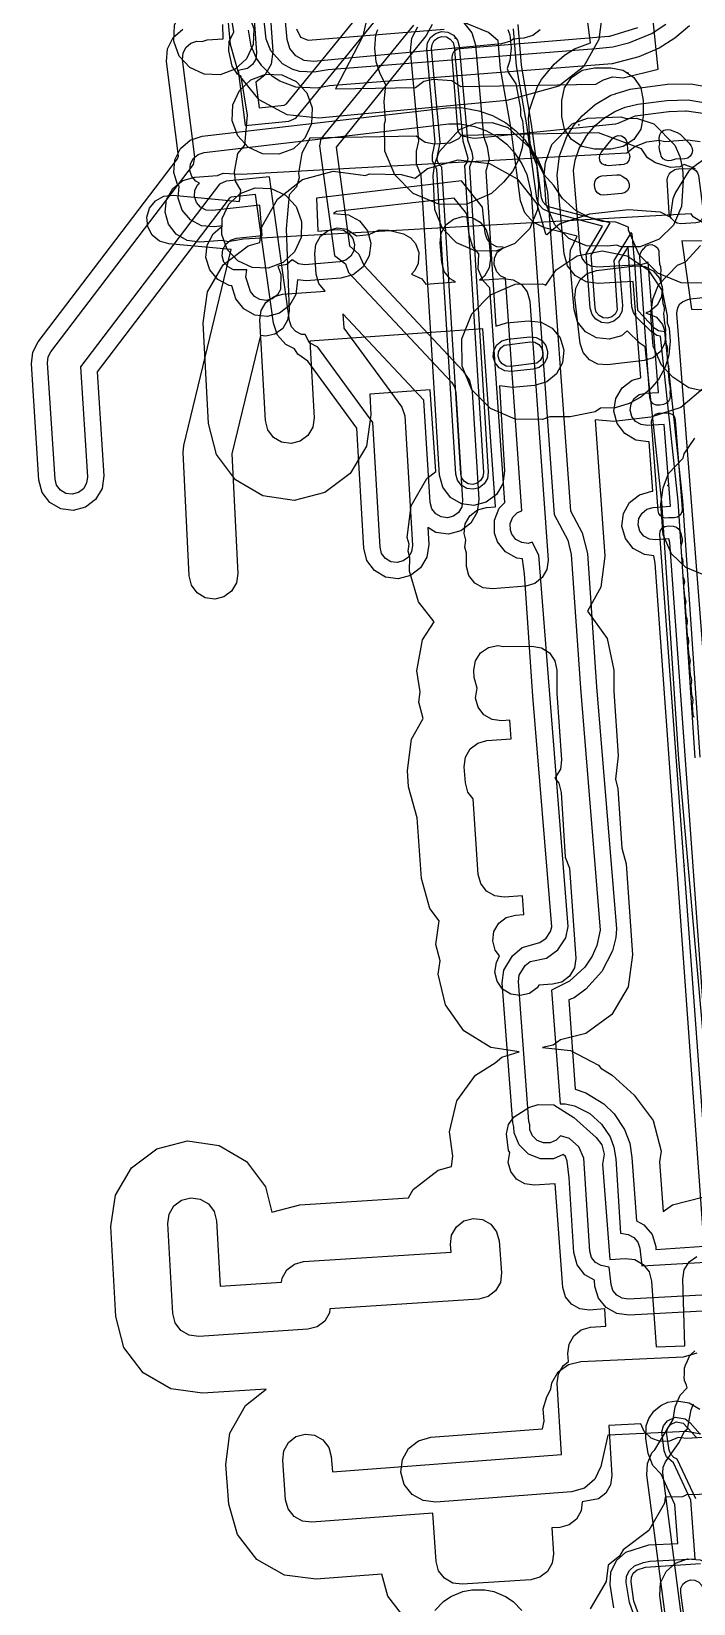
# Model space of a CAD drawing. Header units: metres. Extents: x 3158 to 3711, y 9867 to 11440.
# Drawn here: x 3207.3 to 3248, y 9930.1 to 10026.8 of the extents above; entities that cross this region are included whole.
import ezdxf

# ---------------------------------------------------------------- set-up
doc = ezdxf.new("R2010")
doc.units = ezdxf.units.M
for name, color, linetype in [('AI_GREENING_EXCLUSIONS', 1, 'Continuous'), ('AI_GREENING_LAWN', 82, 'Continuous'), ('AI_GREENING_REJECTED', 6, 'Continuous')]:
    doc.layers.add(name, color=color, linetype=linetype)

msp = doc.modelspace()

# ---------------------------------------------------------------- linework, layer by layer
at = {"layer": 'AI_GREENING_EXCLUSIONS'}
for points in [[(3227.868, 10027.32), (3227.702, 10026.504), (3226.009, 10023.259), (3230.942, 10023.347), (3231.451, 10023.726), (3232.023, 10023.85), (3233.158, 10023.772), (3233.715, 10023.396), (3242.027, 10023.543), (3242.501, 10023.816), (3243.056, 10024.003), (3243.716, 10023.926), (3245.853, 10024.475), (3245.217, 10030.671)], [(3242.458, 10028.194), (3242.214, 10026.284), (3241.266, 10024.608), (3239.755, 10023.414), (3236.55, 10022.534), (3224.99, 10021.452), (3223.045, 10021.654), (3221.326, 10022.587), (3220.096, 10024.108), (3220.096, 10024.108), (3219.544, 10025.984), (3219.225, 10029.545)], [(3220.869, 10029.583), (3221.157, 10025.477), (3221.108, 10025.09), (3220.914, 10024.751), (3220.606, 10024.512), (3220.021, 10024.394), (3220.447, 10021.008), (3223.148, 10021.27), (3223.567, 10021.453), (3229.002, 10028.113)], [(3221.866, 10029.653), (3222.154, 10025.547), (3222.056, 10024.772), (3221.669, 10024.095), (3221.12, 10023.67), (3221.318, 10022.097), (3222.855, 10022.246), (3222.998, 10022.337), (3227.968, 10028.429)], [(3246.34, 10027.207), (3245.48, 10026.663), (3244.042, 10026.073), (3243.069, 10025.824), (3242.055, 10025.716), (3225.568, 10024.43), (3224.708, 10024.287), (3223.8, 10024.327), (3223.346, 10024.46), (3222.758, 10024.794), (3222.04, 10025.584), (3221.748, 10026.319), (3221.377, 10029.74)], [(3238.608, 10026.885), (3238.155, 10026.527), (3237.599, 10026.366), (3236.936, 10026.308), (3236.783, 10026.185), (3236.224, 10026.019), (3224.664, 10024.937), (3224.08, 10024.997), (3223.565, 10025.277), (3223.565, 10025.277), (3223.196, 10025.733), (3223.03, 10026.296), (3222.711, 10029.857)], [(3248.153, 10018.336), (3247.452, 10018.595), (3247.195, 10018.463), (3246.612, 10018.413), (3245.696, 10018.705), (3245.197, 10019.012), (3244.835, 10019.564), (3242.184, 10020.545), (3233.77, 10020.396), (3233.579, 10020.179), (3233.054, 10019.921), (3232.094, 10019.86), (3231.518, 10019.964), (3230.98, 10020.347), (3224.428, 10020.231), (3223.939, 10019.293), (3223.744, 10018.065), (3223.772, 10017.789), (3223.605, 10017.228), (3223.166, 10016.735), (3222.973, 10014.658), (3223.162, 10009.602), (3223.069, 10009.024), (3222.763, 10008.525), (3222.288, 10008.182), (3221.719, 10008.047), (3221.408, 10008.096), (3219.639, 10000.823), (3220.008, 9993.452), (3219.922, 9992.873), (3219.622, 9992.371), (3219.152, 9992.022), (3218.584, 9991.879), (3218.005, 9991.965), (3217.503, 9992.265), (3217.154, 9992.735), (3217.011, 9993.303), (3216.632, 10000.89), (3216.673, 10001.32), (3219.602, 10013.368), (3215.757, 10013.727), (3215.196, 10013.894), (3214.742, 10014.263), (3214.464, 10014.778), (3214.403, 10015.36), (3214.57, 10015.921), (3214.939, 10016.375), (3215.454, 10016.653), (3216.036, 10016.714), (3220.115, 10016.333), (3220.18, 10017.027), (3219.859, 10017.576), (3219.799, 10018.158), (3220.001, 10019.277), (3220.437, 10019.789), (3220.609, 10021.637), (3220.219, 10024.012), (3219.977, 10024.169), (3219.646, 10024.652), (3219.447, 10025.593), (3219.467, 10026.178), (3219.768, 10026.766), (3219.325, 10029.465)], [(3248.938, 10011.308), (3247.276, 10011.324), (3245.832, 10011.928), (3244.688, 10013.052), (3244.041, 10014.56), (3244.025, 10014.746), (3243.257, 10015.056), (3242.435, 10015.106), (3241.759, 10015.288), (3240.821, 10015.765), (3239.981, 10016.51), (3239.445, 10017.315), (3238.827, 10017.981), (3238.121, 10019.398), (3237.988, 10019.893), (3237.885, 10021.455), (3237.949, 10021.945), (3238.434, 10023.394), (3238.678, 10023.825), (3239.467, 10024.775), (3240.105, 10025.324), (3240.718, 10025.709), (3241.699, 10026.078), (3241.278, 10029.271)], [(3231.948, 10027.214), (3231.584, 10026.533), (3226.043, 10019.669), (3226.883, 10013.609), (3227.444, 10013.094), (3227.761, 10012.412), (3233.872, 10005.898), (3234.249, 10005.324), (3234.409, 10004.656), (3234.831, 9998.003), (3234.727, 9997.23), (3234.335, 9996.555), (3233.715, 9996.081), (3232.961, 9995.88), (3232.188, 9995.984), (3231.684, 9996.277), (3231.744, 9995.242), (3231.636, 9994.469), (3231.241, 9993.796), (3230.618, 9993.326), (3229.863, 9993.129), (3229.09, 9993.237), (3228.417, 9993.632), (3227.947, 9994.255), (3227.75, 9995.01), (3227.321, 10002.392), (3224.304, 10006.51), (3223.692, 10006.947), (3223.692, 10006.947), (3223.484, 10007.28), (3222.966, 10007.532), (3222.447, 10008.115), (3222.191, 10008.852), (3221.097, 10016.751), (3219.597, 10016.605), (3219.474, 10016.521), (3211.348, 10005.863), (3211.753, 9999.453), (3211.65, 9998.679), (3211.258, 9998.004), (3210.638, 9997.531), (3209.883, 9997.331), (3209.11, 9997.434), (3208.435, 9997.826), (3207.961, 9998.446), (3207.761, 9999.2), (3207.308, 10006.356), (3207.39, 10007.062), (3207.714, 10007.695), (3216.294, 10018.947), (3216.351, 10019.114), (3215.618, 10024.942), (3215.674, 10025.72), (3216.023, 10026.418), (3216.613, 10026.929)], [(3230.81, 10027.166), (3225.116, 10020.189), (3225.023, 10019.748), (3225.957, 10013.006), (3226.637, 10012.503), (3226.809, 10011.965), (3233.142, 10005.214), (3233.331, 10004.927), (3233.411, 10004.593), (3233.833, 9997.94), (3233.781, 9997.553), (3233.585, 9997.215), (3233.275, 9996.979), (3232.898, 9996.878), (3232.511, 9996.93), (3232.174, 9997.126), (3231.937, 9997.436), (3231.837, 9997.813), (3231.438, 10004.108), (3226.454, 10009.421), (3226.532, 10008.545), (3230.09, 10003.688), (3230.282, 10003.155), (3230.745, 9995.184), (3230.692, 9994.797), (3230.494, 9994.461), (3230.183, 9994.226), (3229.805, 9994.128), (3229.419, 9994.181), (3229.082, 9994.379), (3228.847, 9994.69), (3228.749, 9995.068), (3228.302, 10002.744), (3224.919, 10007.363), (3224.919, 10007.363), (3224.421, 10007.632), (3224.145, 10008.146), (3223.92, 10008.159), (3223.569, 10008.329), (3223.31, 10008.621), (3223.182, 10008.99), (3221.956, 10017.839), (3219.283, 10017.58), (3218.876, 10017.386), (3210.326, 10006.173), (3210.755, 9999.39), (3210.703, 9999.003), (3210.507, 9998.665), (3210.197, 9998.429), (3209.82, 9998.329), (3209.434, 9998.38), (3209.096, 9998.576), (3208.859, 9998.886), (3208.759, 9999.263), (3208.306, 10006.419), (3208.347, 10006.772), (3208.509, 10007.088), (3217.286, 10018.599), (3217.367, 10019.05), (3216.61, 10025.067), (3216.638, 10025.456), (3216.813, 10025.805), (3217.108, 10026.06), (3217.478, 10026.184), (3217.808, 10026.16), (3218.123, 10026.265), (3219.092, 10026.334), (3219.08, 10027.207)], [(3247.779, 10027.124), (3246.882, 10026.366), (3245.913, 10025.762), (3244.661, 10025.232), (3243.022, 10024.804), (3225.65, 10023.433), (3224.886, 10023.303), (3223.567, 10023.354), (3222.578, 10023.721), (3222.137, 10024.011), (3221.471, 10024.662), (3221.146, 10025.136), (3220.83, 10025.871), (3220.655, 10026.862)], [(3223.62, 10026.949), (3223.863, 10026.432), (3224.325, 10026.245), (3232.694, 10026.921)], [(3236.622, 10026.903), (3236.743, 10026.574), (3236.816, 10025.762), (3236.743, 10024.99), (3236.567, 10024.511), (3236.647, 10024.24), (3237.094, 10023.571), (3237.398, 10022.04), (3237.398, 10021.614), (3237.519, 10021.285), (3237.592, 10020.473), (3237.503, 10019.624), (3237.271, 10018.883), (3236.899, 10018.179), (3236.355, 10017.525), (3235.613, 10016.819), (3234.089, 10016.161), (3232.409, 10016.141), (3230.788, 10016.819), (3229.654, 10017.979), (3229.049, 10019.423), (3229.03, 10021.104), (3229.096, 10021.313), (3229.096, 10021.313), (3228.995, 10022.449), (3229.109, 10023.497), (3228.753, 10024.171), (3228.517, 10024.913), (3228.427, 10025.762), (3228.501, 10026.574), (3228.622, 10026.903)], [(3233.903, 10027.318), (3234.393, 10026.711), (3234.614, 10025.963), (3235.123, 10020.342), (3235.35, 10019.691), (3235.457, 10018.918), (3235.268, 10018.191), (3235.87, 10008.673), (3236.525, 10008.869), (3237.878, 10008.998), (3238.654, 10008.918), (3239.341, 10008.548), (3239.834, 10007.943), (3240.057, 10007.195), (3239.978, 10006.419), (3239.607, 10005.732), (3239.002, 10005.239), (3238.255, 10005.015), (3236.902, 10004.887), (3236.092, 10004.985), (3236.407, 9999.751), (3236.301, 9998.978), (3235.907, 9998.305), (3235.285, 9997.833), (3234.53, 9997.635), (3233.757, 9997.741), (3233.084, 9998.135), (3232.612, 9998.756), (3232.414, 9999.511), (3231.276, 10017.936), (3230.996, 10018.634), (3231.004, 10019.415), (3231.135, 10020.035), (3230.63, 10025.601), (3230.713, 10026.377), (3231.086, 10027.063)], [(3249.33, 9957.258), (3247.14, 9982.04), (3246.085, 9997.838), (3245.059, 10007.393), (3244.752, 10007.596), (3243.962, 10008.369), (3243.6, 10008.078), (3242.85, 10007.86), (3242.075, 10007.945), (3241.391, 10008.32), (3240.902, 10008.929), (3240.684, 10009.678), (3240.419, 10012.701), (3240.466, 10013.336), (3240.877, 10014.196), (3238.875, 10014.718), (3238.176, 10015.055), (3237.659, 10015.632), (3237.4, 10016.363), (3236.788, 10020.892), (3236.16, 10024.506), (3236.02, 10026.209), (3235.415, 10026.713), (3233.717, 10027.419)], [(3248.137, 9982.126), (3247.082, 9997.908), (3245.995, 10008.055), (3245.77, 10008.1), (3245.451, 10008.31), (3244.546, 10009.196), (3244.337, 10009.495), (3244.248, 10009.848), (3244.014, 10013.566), (3243.437, 10012.632), (3243.672, 10009.939), (3243.63, 10009.551), (3243.442, 10009.209), (3243.138, 10008.965), (3242.763, 10008.856), (3242.375, 10008.898), (3242.033, 10009.086), (3241.789, 10009.39), (3241.68, 10009.765), (3241.439, 10013.106), (3242.439, 10014.822), (3239.127, 10015.685), (3238.778, 10015.854), (3238.519, 10016.143), (3238.39, 10016.508), (3237.777, 10021.036), (3237.147, 10024.665), (3236.965, 10026.954)], [(3248.436, 9982.152), (3247.382, 9997.929), (3246.268, 10008.324), (3245.885, 10008.378), (3245.661, 10008.525), (3244.61, 10009.62), (3244.445, 10012.275), (3244.267, 10014.318), (3244.191, 10014.425), (3243.129, 10012.705), (3243.344, 10009.642), (3243.212, 10009.402), (3242.999, 10009.231), (3242.737, 10009.155), (3242.466, 10009.185), (3242.226, 10009.316), (3242.055, 10009.529), (3241.979, 10009.791), (3241.731, 10013.036), (3242.916, 10015.024), (3239.203, 10015.976), (3238.958, 10016.094), (3238.777, 10016.296), (3238.686, 10016.552), (3238.074, 10021.08), (3237.443, 10024.713), (3237.245, 10027.221)], [(3248.969, 9948.11), (3244.069, 9947.843), (3243.323, 9947.944), (3242.668, 9948.314), (3242.195, 9948.899), (3241.972, 9949.618), (3241.949, 9950.002), (3241.355, 9950.338), (3240.875, 9950.953), (3240.667, 9951.705), (3240.378, 9956.295), (3240.265, 9957.319), (3240.15, 9957.61), (3240.009, 9957.728), (3239.423, 9957.472), (3238.628, 9957.459), (3237.884, 9957.752), (3237.303, 9958.319), (3236.993, 9959.054), (3236.991, 9959.426), (3236.916, 9959.681), (3236.265, 9968.292), (3236.359, 9969.067), (3236.896, 9969.952), (3237.484, 9970.465), (3238.585, 9970.761), (3238.971, 9971.041), (3239.243, 9971.444), (3239.313, 9971.723), (3238.156, 9985.913), (3237.636, 9993.437), (3237.517, 9994.342), (3237.508, 9994.36), (3237.158, 9994.401), (3236.461, 9994.789), (3235.97, 9995.408), (3235.786, 9995.93), (3235.783, 9996.737), (3236.088, 9997.475), (3236.437, 9997.824), (3235.502, 10011.023), (3235.096, 10011.45), (3234.794, 10012.172), (3234.826, 10013.11), (3234.469, 10013.533), (3234.232, 10014.277), (3234.087, 10015.573), (3233.314, 10016.539), (3226.07, 10015.705), (3225.897, 10015.593), (3226.807, 10015.512), (3227.488, 10015.131), (3227.972, 10014.519), (3228.184, 10013.768), (3228.092, 10012.993), (3227.711, 10012.312), (3227.099, 10011.828), (3226.348, 10011.616), (3224.198, 10011.446), (3223.667, 10011.51), (3223.577, 10010.611), (3223.19, 10009.933), (3222.572, 10009.456), (3221.819, 10009.251), (3221.045, 10009.349), (3220.368, 10009.737), (3219.89, 10010.354), (3219.63, 10011.149), (3219.461, 10011.165), (3218.771, 10011.53), (3218.273, 10012.131), (3218.043, 10012.877), (3218.116, 10013.654), (3218.481, 10014.343), (3219.071, 10014.833), (3218.556, 10014.773), (3217.779, 10014.837), (3217.084, 10015.193), (3216.579, 10015.788), (3216.34, 10016.53), (3216.4, 10017.267), (3216.303, 10017.38), (3216.063, 10018.123), (3216.126, 10018.901), (3216.481, 10019.596), (3217.075, 10020.101), (3217.818, 10020.341), (3232.865, 10022.097), (3233.757, 10022.102), (3234.827, 10021.913), (3235.665, 10021.612), (3236.483, 10021.16), (3237.108, 10020.682), (3237.644, 10020.146), (3238.478, 10018.895), (3238.735, 10018.287), (3239.045, 10016.906), (3240.47, 9997.312), (3241.185, 9995.965), (3241.502, 9994.695), (3242.075, 9986.48), (3243.294, 9971.607), (3243.262, 9971.064), (3243.043, 9970.249), (3242.4, 9968.982), (3241.411, 9967.886), (3240.693, 9967.372), (3240.356, 9967.242), (3240.752, 9961.742), (3241.411, 9961.514), (3242.511, 9960.851), (3243.15, 9960.228), (3243.785, 9959.266), (3244.109, 9958.42), (3244.246, 9957.546), (3244.534, 9953.646), (3244.987, 9953.41), (3245.488, 9952.814), (3245.723, 9952.072), (3245.713, 9951.894), (3248.683, 9952.099), (3245.671, 9994.083), (3245.587, 9994.548), (3245.01, 9994.616), (3244.329, 9994.997), (3243.846, 9995.61), (3243.633, 9996.361), (3243.725, 9997.136), (3244.105, 9997.817), (3244.718, 9998.3), (3245.469, 9998.513), (3245.536, 9998.518), (3245.301, 10001.558), (3245.255, 10001.556), (3244.482, 10001.662), (3243.808, 10002.056), (3243.337, 10002.678), (3243.139, 10003.433), (3243.246, 10004.206), (3243.64, 10004.88), (3244.262, 10005.351), (3244.798, 10005.491), (3244.327, 10011.41), (3242.175, 10011.293), (3241.42, 10011.399), (3240.758, 10011.78), (3240.288, 10012.381), (3240.078, 10013.115), (3239.652, 10017.959), (3239.792, 10019.13), (3240.248, 10020.324), (3240.659, 10020.988), (3241.176, 10021.606), (3241.974, 10022.294), (3242.954, 10022.859), (3243.236, 10022.951), (3243.263, 10022.972), (3243.489, 10023.033), (3244.139, 10023.246), (3246.439, 10023.542), (3247.859, 10023.571), (3249.243, 10023.316)], [(3249.806, 9950.407), (3246.58, 9995.37), (3246.518, 9995.595), (3245.706, 9995.522), (3245.319, 9995.568), (3244.978, 9995.758), (3244.736, 9996.064), (3244.63, 9996.44), (3244.676, 9996.827), (3244.866, 9997.168), (3245.172, 9997.409), (3245.548, 9997.516), (3246.61, 9997.6), (3246.222, 10002.615), (3245.195, 10002.554), (3244.809, 10002.607), (3244.472, 10002.804), (3244.236, 10003.115), (3244.138, 10003.493), (3244.191, 10003.879), (3244.388, 10004.216), (3244.699, 10004.452), (3245.077, 10004.55), (3245.876, 10004.586), (3245.235, 10012.609), (3245.235, 10012.609), (3245.143, 10012.538), (3244.766, 10012.436), (3244.766, 10012.436), (3244.766, 10012.436), (3244.766, 10012.436), (3242.123, 10012.291), (3241.745, 10012.344), (3241.414, 10012.535), (3241.179, 10012.836), (3241.074, 10013.202), (3240.65, 10018.246), (3240.757, 10018.87), (3241.007, 10019.598), (3241.461, 10020.391), (3241.982, 10021), (3242.497, 10021.438), (3243.189, 10021.863), (3243.819, 10022.123), (3244.611, 10022.316), (3246.387, 10022.533), (3247.706, 10022.583), (3248.895, 10022.379)], [(3248.924, 9949.109), (3244.014, 9948.841), (3243.642, 9948.892), (3243.314, 9949.077), (3243.078, 9949.37), (3242.966, 9949.729), (3242.845, 9950.811), (3242.348, 9950.903), (3242.008, 9951.095), (3241.768, 9951.403), (3241.664, 9951.779), (3241.277, 9957.506), (3240.985, 9958.196), (3240.401, 9958.715), (3239.842, 9958.881), (3239.587, 9958.614), (3239.21, 9958.449), (3238.805, 9958.443), (3238.425, 9958.593), (3238.132, 9958.878), (3237.973, 9959.252), (3237.97, 9959.562), (3237.913, 9959.757), (3237.262, 9968.368), (3237.309, 9968.755), (3237.688, 9969.342), (3237.982, 9969.598), (3238.986, 9969.808), (3239.692, 9970.324), (3240.18, 9971.049), (3240.323, 9971.758), (3238.524, 9994.578), (3238.103, 9995.373), (3237.869, 9995.306), (3237.464, 9995.353), (3237.108, 9995.552), (3236.859, 9995.865), (3236.766, 9996.128), (3236.763, 9996.539), (3236.926, 9996.929), (3237.209, 9997.207), (3237.476, 9997.301), (3236.463, 10011.61), (3236.175, 10011.746), (3235.934, 10011.996), (3235.762, 10012.431), (3235.784, 10012.841), (3235.957, 10013.205), (3236.331, 10013.476), (3236.327, 10013.531), (3235.943, 10013.539), (3235.596, 10013.718), (3235.345, 10014.017), (3235.226, 10014.388), (3235.048, 10015.971), (3233.767, 10017.602), (3224.838, 10016.534), (3224.926, 10014.513), (3226.111, 10014.607), (3226.499, 10014.561), (3226.839, 10014.371), (3227.081, 10014.064), (3227.187, 10013.689), (3227.141, 10013.301), (3226.951, 10012.961), (3226.644, 10012.719), (3226.269, 10012.613), (3224.119, 10012.443), (3223.728, 10012.49), (3223.336, 10012.748), (3223.01, 10012.457), (3222.46, 10012.344), (3222.64, 10011.867), (3222.629, 10010.928), (3222.435, 10010.59), (3222.126, 10010.351), (3221.75, 10010.248), (3221.363, 10010.298), (3221.024, 10010.491), (3220.785, 10010.8), (3220.493, 10011.679), (3220.563, 10012.131), (3219.747, 10012.124), (3219.402, 10012.306), (3219.153, 10012.606), (3219.038, 10012.979), (3219.074, 10013.368), (3219.257, 10013.713), (3219.557, 10013.962), (3219.93, 10014.077), (3221.51, 10014.24), (3221.359, 10016.104), (3218.442, 10015.767), (3218.053, 10015.798), (3217.706, 10015.976), (3217.453, 10016.274), (3217.334, 10016.645), (3217.365, 10017.034), (3217.543, 10017.381), (3217.64, 10017.463), (3217.429, 10017.571), (3217.176, 10017.868), (3217.057, 10018.239), (3217.088, 10018.628), (3217.266, 10018.975), (3217.563, 10019.228), (3217.934, 10019.348), (3232.981, 10021.104), (3233.676, 10021.105), (3234.557, 10020.95), (3235.267, 10020.694), (3235.931, 10020.326), (3236.542, 10019.847), (3237.024, 10019.329), (3237.483, 10018.641), (3237.778, 10017.995), (3238.047, 10016.833), (3239.454, 9997.092), (3240.301, 9995.496), (3240.505, 9994.62), (3241.078, 9986.405), (3242.297, 9971.528), (3242.096, 9970.571), (3241.807, 9969.926), (3241.356, 9969.252), (3240.412, 9968.38), (3239.308, 9967.842), (3239.836, 9960.846), (3240.141, 9960.852), (3240.707, 9960.713), (3241.653, 9960.243), (3242.369, 9959.603), (3242.897, 9958.807), (3243.139, 9958.176), (3243.249, 9957.472), (3243.538, 9952.882), (3244.016, 9952.81), (3244.361, 9952.63), (3244.612, 9952.332), (3244.729, 9951.961), (3244.849, 9950.89), (3248.816, 9951.106)], [(3248.686, 10014.979), (3248.02, 10015.386), (3247.889, 10015.567), (3220.359, 10014.02), (3219.416, 10013.85), (3219.062, 10013.941), (3217.671, 10013.836), (3216.896, 10013.93), (3216.216, 10014.313), (3215.735, 10014.928), (3215.526, 10015.679), (3215.62, 10016.454), (3216.003, 10017.134), (3216.618, 10017.615), (3217.369, 10017.824), (3218.759, 10017.929), (3219.093, 10018.072), (3220.203, 10018.018), (3220.203, 10018.018), (3243.928, 10019.33), (3244.425, 10019.716), (3245.152, 10019.99), (3245.924, 10020.1), (3246.278, 10020.009), (3247.669, 10020.114), (3248.444, 10020.02)], [(3248.686, 10014.979), (3248.02, 10015.386), (3247.889, 10015.567), (3220.359, 10014.02), (3219.416, 10013.85), (3219.062, 10013.941), (3217.671, 10013.836), (3216.896, 10013.93), (3216.216, 10014.313), (3215.735, 10014.928), (3215.526, 10015.679), (3215.62, 10016.454), (3216.003, 10017.134), (3216.618, 10017.615), (3217.369, 10017.824), (3218.759, 10017.929), (3219.093, 10018.072), (3220.203, 10018.018), (3220.203, 10018.018), (3243.928, 10019.33), (3244.425, 10019.716), (3245.152, 10019.99), (3245.924, 10020.1), (3246.278, 10020.009), (3247.669, 10020.114), (3248.444, 10020.02)], [(3230.411, 9929.034), (3229.221, 9930.577), (3228.855, 9931.929), (3224.817, 9931.624), (3222.88, 9931.86), (3221.18, 9932.819), (3219.977, 9934.356), (3219.454, 9936.236), (3219.271, 9938.667), (3219.508, 9940.603), (3220.467, 9942.302), (3221.752, 9943.308), (3217.827, 9943.051), (3215.88, 9943.31), (3214.184, 9944.298), (3212.999, 9945.863), (3212.999, 9945.863), (3212.508, 9947.764), (3212.202, 9953.294), (3212.476, 9955.226), (3213.469, 9956.905), (3215.029, 9958.077), (3216.918, 9958.562), (3218.85, 9958.288), (3220.529, 9957.295), (3221.701, 9955.735), (3222.102, 9954.174), (3223.818, 9954.633), (3230.511, 9955.07), (3230.792, 9955.567), (3232.328, 9956.769), (3233.153, 9956.998), (3233.228, 9957.63), (3233.026, 9959.133), (3233.476, 9961.031), (3234.618, 9962.613), (3235.827, 9963.359), (3236.252, 9963.71), (3237.316, 9964.035), (3235.571, 9964.316), (3233.91, 9965.341), (3232.768, 9966.923), (3232.319, 9968.821), (3232.452, 9969.647), (3232.188, 9970.639), (3232.381, 9972.094), (3231.806, 9972.847), (3231.305, 9974.702), (3231.044, 9978.423), (3230.509, 9980.333), (3230.439, 9981.332), (3230.685, 9983.266), (3231.413, 9984.541), (3231.138, 9985.551), (3231.219, 9986.188), (3231.012, 9987.463), (3231.369, 9989.381), (3232.089, 9990.487), (3231.108, 9991.722), (3230.572, 9993.598), (3230.593, 9994.429), (3230.485, 9994.825), (3230.539, 9995.255), (3230.426, 9995.672), (3230.67, 9997.607), (3231.636, 9999.302), (3232.185, 9999.727), (3231.827, 10004.757), (3228.119, 10004.492), (3228.189, 10003.213), (3227.912, 10001.282), (3226.918, 9999.603), (3225.357, 9998.433), (3223.467, 9997.949), (3221.536, 9998.226), (3219.857, 9999.22), (3218.687, 10000.781), (3218.203, 10002.671), (3217.867, 10008.859), (3218.137, 10010.77), (3219.11, 10012.437), (3220.642, 10013.611), (3221.361, 10013.807), (3221.482, 10014.782), (3222.444, 10016.479), (3223.982, 10017.679), (3225.863, 10018.199), (3227.85, 10017.93), (3228.104, 10018.028), (3230.054, 10017.981), (3230.904, 10017.758), (3231.674, 10018.365), (3233.551, 10018.896), (3235.489, 10018.667), (3237.191, 10017.715), (3238.4, 10016.184), (3238.921, 10014.342), (3239.004, 10014.294), (3239.793, 10014.966), (3241.649, 10015.566), (3244.044, 10015.846), (3245.988, 10015.69), (3246.615, 10015.37), (3246.791, 10016.523), (3246.904, 10016.822), (3247.77, 10018.211), (3247.988, 10018.444), (3249.319, 10019.396)], [(3248.823, 10004.627), (3247.741, 10004.865), (3246.77, 10005.526), (3246.054, 10006.275), (3245.555, 10007.425), (3245.41, 10009.325), (3245.54, 10010.323), (3245.879, 10011.198), (3247.04, 10012.42), (3247.533, 10012.626), (3248.467, 10013.619)], [(3267.469, 10013.86), (3247.321, 10013.908), (3247.91, 10009.714), (3260.466, 10009.59)], [(3248.744, 10004.932), (3247.259, 10003.667), (3245.402, 10003.068), (3243.139, 10002.804), (3241.985, 10002.897), (3242.579, 9994.529), (3242.34, 9992.607), (3241.512, 9991.141), (3242.726, 9989.449), (3243.123, 9987.52), (3243.129, 9986.226), (3243.408, 9982.239), (3243.226, 9980.811), (3243.384, 9980.219), (3243.619, 9976.558), (3243.886, 9975.594), (3244.289, 9970.01), (3244.021, 9968.047), (3243.011, 9966.343), (3241.419, 9965.164), (3239.847, 9964.782), (3239.395, 9964.455), (3238.735, 9964.299), (3240.458, 9964.133), (3242.18, 9963.216), (3242.331, 9963.033), (3243.021, 9962.616), (3244.388, 9961.386), (3245.556, 9959.823), (3246.037, 9957.932), (3245.942, 9957.278), (3246.172, 9954.223), (3246.733, 9954.628), (3248.593, 9955.1)], [(3248.716, 9993.347), (3247.551, 9993.817), (3246.674, 9994.672), (3246.176, 9995.823), (3246.031, 9997.723), (3246.161, 9998.721), (3246.5, 9999.596), (3247.404, 10000.548), (3247.456, 10000.808), (3248.106, 10001.782)], [(3248.963, 9940.341), (3247.615, 9940.262), (3247.087, 9940.335), (3246.563, 9940.099), (3245.978, 9940.08), (3245.431, 9940.287), (3245.004, 9940.687), (3244.791, 9941.158), (3242.822, 9941.056), (3243.007, 9937.991), (3242.93, 9937.416), (3242.64, 9936.914), (3242.182, 9936.559), (3241.192, 9936.372), (3241.125, 9935.826), (3240.837, 9935.316), (3240.375, 9934.955), (3239.81, 9934.799), (3239.312, 9934.763), (3239.417, 9933.179), (3239.341, 9932.599), (3239.049, 9932.092), (3238.585, 9931.735), (3238.019, 9931.583), (3233.799, 9931.303), (3233.22, 9931.379), (3232.713, 9931.67), (3232.356, 9932.133), (3232.204, 9932.697), (3231.999, 9935.677), (3224.553, 9935.114), (3223.972, 9935.185), (3223.462, 9935.473), (3223.101, 9935.934), (3222.944, 9936.498), (3222.762, 9938.929), (3222.833, 9939.51), (3223.12, 9940.019), (3223.581, 9940.38), (3224.145, 9940.537), (3224.145, 9940.537), (3224.726, 9940.466), (3225.236, 9940.178), (3225.596, 9939.717), (3225.753, 9939.153), (3225.823, 9938.219), (3239.923, 9939.284), (3239.656, 9943.663), (3239.733, 9944.238), (3240.022, 9944.741), (3240.346, 9944.992), (3240.308, 9945.494), (3240.379, 9946.075), (3240.667, 9946.585), (3241.128, 9946.945), (3241.692, 9947.102), (3242.647, 9947.174), (3242.571, 9948.232), (3241.613, 9948.16), (3241.032, 9948.23), (3240.522, 9948.518), (3240.161, 9948.979), (3240.005, 9949.543), (3239.525, 9955.928), (3238.233, 9955.845), (3237.652, 9955.922), (3237.146, 9956.215), (3236.79, 9956.68), (3236.639, 9957.245), (3236.728, 9957.846), (3236.649, 9957.974), (3236.524, 9959.006), (3236.659, 9959.576), (3237.001, 9960.05), (3237.908, 9960.626), (3238.468, 9960.797), (3239.449, 9960.781), (3240.68, 9960.014), (3242.047, 9958.784), (3242.397, 9958.315), (3242.542, 9957.748), (3242.443, 9957.143), (3242.884, 9951.263), (3243.848, 9951.336), (3244.43, 9951.264), (3244.94, 9950.975), (3245.301, 9950.513), (3245.456, 9949.947), (3245.745, 9945.908), (3247.492, 9945.963), (3247.371, 9950.063), (3247.464, 9950.631), (3247.765, 9951.122), (3248.229, 9951.464)], [(3248.476, 9940.537), (3247.631, 9940.699), (3242.764, 9940.477), (3242.323, 9938.539), (3241.969, 9937.773), (3241.331, 9937.221), (3240.522, 9936.981), (3232.177, 9936.351), (3231.402, 9936.445), (3230.722, 9936.828), (3230.241, 9937.443), (3230.032, 9938.194), (3230.126, 9938.969), (3230.509, 9939.649), (3231.124, 9940.13), (3231.875, 9940.339), (3238.743, 9940.858), (3238.85, 9941.333), (3238.776, 9942.082), (3239.003, 9942.828), (3239.253, 9943.296), (3239.313, 9943.689), (3239.716, 9944.357), (3240.345, 9944.819), (3241.102, 9945.006), (3247.425, 9945.295), (3248.248, 9945.53)], [(3247.488, 9920.412), (3245.161, 9938.028), (3245.196, 9938.735), (3245.474, 9939.385), (3245.657, 9939.571), (3246.789, 9941.436), (3246.911, 9942.215), (3247.205, 9942.938), (3247.649, 9943.389), (3247.601, 9943.536), (3247.479, 9943.842), (3247.48, 9943.905), (3247.46, 9943.965), (3247.484, 9944.293), (3247.488, 9944.622), (3247.513, 9944.68), (3247.518, 9944.743), (3247.666, 9945.037), (3247.796, 9945.339), (3247.841, 9945.383), (3247.869, 9945.44), (3248.119, 9945.654)], [(3243.141, 9929.854), (3242.906, 9931.281), (3242.95, 9932.056), (3243.286, 9932.757), (3243.864, 9933.276), (3245.29, 9933.727), (3247.071, 9933.812), (3246.893, 9936.215), (3246.037, 9938.064), (3245.524, 9938.614), (3245.25, 9939.344), (3245.098, 9940.266), (3245.125, 9941.046), (3245.292, 9941.502), (3245.601, 9941.945), (3246.018, 9942.289), (3246.459, 9942.493), (3246.991, 9942.588), (3247.762, 9942.467), (3248.428, 9942.06)], [(3245.037, 9927.541), (3244.087, 9930.176), (3243.896, 9931.419), (3243.918, 9931.807), (3244.086, 9932.157), (3244.413, 9932.439), (3244.959, 9932.634), (3245.338, 9932.728), (3248.145, 9932.862), (3247.877, 9936.471), (3246.808, 9938.779), (3246.373, 9939.141), (3246.236, 9939.506), (3246.075, 9940.671), (3246.182, 9941.046), (3246.425, 9941.352), (3246.91, 9941.577), (3247.528, 9941.48), (3247.834, 9941.237), (3248.439, 9940.526)], [(3248.546, 9919.69), (3246.153, 9938.157), (3246.17, 9938.51), (3246.31, 9938.835), (3247.154, 9940.027), (3247.476, 9940.722), (3247.67, 9940.863), (3247.893, 9942.027), (3248.04, 9942.388)], [(3248.172, 9936.547), (3247.037, 9938.998), (3246.815, 9939.099), (3246.628, 9939.299), (3246.532, 9939.555), (3246.374, 9940.646), (3246.449, 9940.909), (3246.619, 9941.123), (3246.959, 9941.281), (3247.391, 9941.213), (3248.21, 9940.331)], [(3249.168, 9936.847), (3247.597, 9936.799), (3247.355, 9936.689), (3246.292, 9936.655), (3246.243, 9936.287), (3245.277, 9934.613), (3243.707, 9933.418), (3243.488, 9933.032), (3242.788, 9932.485), (3242.656, 9931.477), (3241.682, 9929.786)], [(3247.793, 9917.012), (3245.958, 9930.609), (3246.006, 9931.388), (3246.349, 9932.089), (3246.934, 9932.605), (3247.672, 9932.859), (3248.451, 9932.81), (3249.152, 9932.467), (3249.668, 9931.882), (3249.922, 9931.144), (3250.579, 9926.273)], [(3245.321, 9927.638), (3244.371, 9930.272), (3244.193, 9931.46), (3244.209, 9931.732), (3244.327, 9931.977), (3244.566, 9932.181), (3245.087, 9932.362), (3248.467, 9932.577)], [(3232.112, 9929.698), (3232.652, 9930.238), (3233.113, 9930.548), (3233.835, 9930.851), (3234.4, 9930.965), (3235.191, 9930.965), (3235.756, 9930.851), (3236.478, 9930.548), (3236.939, 9930.238), (3237.479, 9929.698)], [(3249.082, 9917.185), (3247.246, 9930.783), (3247.263, 9931.055), (3247.383, 9931.301), (3247.588, 9931.482), (3247.846, 9931.57), (3248.119, 9931.553), (3248.364, 9931.433), (3248.545, 9931.229), (3248.633, 9930.97), (3249.361, 9925.584)]]:
    msp.add_lwpolyline(points, dxfattribs=at)
for points in [[(3219.112, 10029), (3219.994, 10028.591), (3220.641, 10027.892), (3220.982, 10026.975), (3220.943, 10025.989), (3220.534, 10025.107), (3219.835, 10024.46), (3218.918, 10024.119), (3217.932, 10024.158), (3217.05, 10024.567), (3216.403, 10025.266), (3216.062, 10026.183), (3216.101, 10027.169), (3216.51, 10028.051), (3217.209, 10028.698), (3218.126, 10029.039), (3219.112, 10029)], [(3231.667, 10026.08), (3231.854, 10026.422), (3232.157, 10026.668), (3232.532, 10026.778), (3232.92, 10026.737), (3233.262, 10026.55), (3233.508, 10026.247), (3233.618, 10025.872), (3234.139, 10020.129), (3234.405, 10019.363), (3234.459, 10018.977), (3234.249, 10018.451), (3235.409, 9999.691), (3235.355, 9999.305), (3235.159, 9998.968), (3234.848, 9998.732), (3234.47, 9998.633), (3234.084, 9998.686), (3233.747, 9998.883), (3233.511, 9999.194), (3233.412, 9999.571), (3232.253, 10018.324), (3231.979, 10018.819), (3231.983, 10019.209), (3232.144, 10019.976), (3231.626, 10025.692), (3231.667, 10026.08)], [(3231.954, 10025.99), (3232.084, 10026.23), (3232.297, 10026.402), (3232.559, 10026.479), (3232.83, 10026.45), (3233.07, 10026.32), (3233.242, 10026.107), (3233.319, 10025.845), (3233.843, 10020.066), (3234.159, 10018.994), (3234.091, 10018.73), (3233.943, 10018.535), (3235.109, 9999.673), (3235.072, 9999.403), (3234.934, 9999.167), (3234.717, 9999.002), (3234.452, 9998.933), (3234.182, 9998.97), (3233.946, 9999.108), (3233.781, 9999.325), (3233.712, 9999.589), (3232.546, 10018.446), (3232.375, 10018.62), (3232.273, 10018.874), (3232.277, 10019.147), (3232.447, 10019.958), (3231.925, 10025.719), (3231.954, 10025.99)], [(3222.71, 10024.111), (3223.592, 10023.702), (3224.239, 10023.003), (3224.58, 10022.086), (3224.541, 10021.1), (3224.132, 10020.218), (3223.433, 10019.571), (3222.516, 10019.23), (3221.53, 10019.269), (3220.648, 10019.678), (3220.001, 10020.377), (3219.66, 10021.294), (3219.699, 10022.28), (3220.108, 10023.162), (3220.807, 10023.809), (3221.724, 10024.15), (3222.71, 10024.111)], [(3244.354, 10023.964), (3244.788, 10023.315), (3244.94, 10022.55), (3244.94, 10021.55), (3244.788, 10020.785), (3244.354, 10020.136), (3243.705, 10019.702), (3242.94, 10019.55), (3241.94, 10019.55), (3241.175, 10019.702), (3240.526, 10020.136), (3240.092, 10020.785), (3239.94, 10021.55), (3239.94, 10022.55), (3240.092, 10023.315), (3240.526, 10023.964), (3241.175, 10024.398), (3241.94, 10024.55), (3242.94, 10024.55), (3243.705, 10024.398), (3244.354, 10023.964)], [(3234.66, 10021.157), (3235.654, 10021.184), (3236.603, 10020.884), (3237.928, 10019.673), (3238.374, 10018.598), (3238.508, 10017.381), (3238.43, 10015.836), (3237.961, 10014.671), (3237.039, 10013.749), (3235.873, 10013.279), (3234.604, 10013.296), (3233.454, 10013.794), (3232.599, 10014.671), (3232.129, 10015.836), (3232.014, 10017.926), (3232.13, 10018.653), (3232.392, 10019.377), (3233.63, 10020.75), (3234.66, 10021.157)], [(3238.931, 10018.73), (3239.319, 10019.827), (3240.579, 10021.106), (3241.51, 10021.456), (3243.554, 10021.544), (3243.893, 10021.437), (3244.535, 10021.454), (3245.585, 10021.102), (3246.894, 10019.797), (3247.194, 10019.087), (3247.349, 10018.368), (3247.388, 10017.651), (3247.294, 10016.025), (3246.796, 10014.874), (3245.919, 10014.019), (3244.754, 10013.549), (3243.567, 10013.549), (3243.309, 10013.639), (3242.723, 10013.579), (3241.454, 10013.595), (3240.371, 10014.048), (3239.494, 10014.904), (3238.979, 10016.136), (3238.851, 10017.954), (3238.931, 10018.73)], [(3221.074, 10017.16), (3222.06, 10017.121), (3222.942, 10016.712), (3223.589, 10016.013), (3223.93, 10015.096), (3223.891, 10014.11), (3223.482, 10013.228), (3222.783, 10012.581), (3221.866, 10012.24), (3220.88, 10012.279), (3219.998, 10012.688), (3219.351, 10013.387), (3219.01, 10014.304), (3219.049, 10015.29), (3219.458, 10016.172), (3220.157, 10016.819), (3221.074, 10017.16)], [(3235.307, 9997.522), (3235.847, 9997.56), (3235.07, 10008.497), (3224.438, 10007.739), (3224.694, 10003.023), (3224.611, 10002.444), (3224.313, 10001.94), (3223.844, 10001.589), (3223.277, 10001.444), (3222.698, 10001.527), (3222.194, 10001.825), (3221.843, 10002.294), (3221.698, 10002.861), (3221.362, 10009.049), (3221.443, 10009.622), (3221.735, 10010.122), (3222.195, 10010.474), (3222.753, 10010.626), (3225.377, 10010.813), (3224.98, 10011.296), (3224.824, 10011.86), (3224.733, 10013.102), (3224.805, 10013.683), (3225.094, 10014.192), (3225.555, 10014.552), (3226.119, 10014.708), (3226.7, 10014.636), (3227.308, 10014.22), (3228.079, 10014.296), (3228.702, 10014.58), (3229.287, 10014.566), (3230.204, 10014.343), (3230.615, 10014.103), (3230.93, 10013.747), (3231.141, 10013.201), (3231.098, 10012.508), (3230.889, 10012.08), (3230.695, 10011.871), (3231.314, 10011.568), (3231.558, 10011.254), (3233.39, 10011.385), (3233.068, 10011.565), (3232.706, 10012.024), (3232.547, 10012.587), (3232.451, 10013.793), (3232.519, 10014.374), (3232.805, 10014.885), (3233.265, 10015.247), (3233.828, 10015.407), (3234.409, 10015.338), (3234.92, 10015.052), (3235.282, 10014.593), (3235.442, 10014.03), (3235.537, 10012.825), (3235.469, 10012.243), (3235.183, 10011.732), (3234.877, 10011.491), (3236.353, 10011.596), (3236.934, 10011.523), (3237.443, 10011.233), (3237.802, 10010.771), (3237.956, 10010.206), (3239.088, 9994.281), (3239.016, 9993.705), (3238.73, 9993.199), (3238.274, 9992.839), (3237.715, 9992.68), (3235.678, 9992.513), (3235.097, 9992.579), (3234.585, 9992.863), (3234.221, 9993.322), (3234.06, 9993.885), (3234.079, 9994.696), (3233.976, 9995.072), (3234.031, 9995.502), (3233.917, 9995.919), (3233.99, 9996.5), (3234.28, 9997.008), (3234.742, 9997.367), (3235.307, 9997.522)], [(3240.881, 10012.997), (3242.412, 10013.301), (3243.943, 10012.997), (3245.24, 10012.129), (3246.108, 10010.832), (3246.412, 10009.301), (3246.412, 10008.875), (3246.533, 10008.546), (3246.606, 10007.734), (3246.517, 10006.885), (3246.285, 10006.143), (3245.87, 10005.376), (3245.369, 10004.786), (3244.79, 10004.296), (3244.072, 10003.918), (3243.204, 10003.633), (3242.31, 10003.614), (3241.983, 10003.395), (3240.452, 10003.091), (3239.202, 10003.091), (3238.744, 10002.92), (3237.063, 10002.94), (3235.539, 10003.598), (3234.405, 10004.758), (3233.801, 10006.202), (3233.781, 10007.883), (3234.405, 10009.424), (3235.539, 10010.584), (3237.063, 10011.242), (3238.744, 10011.262), (3238.958, 10011.193), (3239.584, 10012.129), (3240.881, 10012.997)], [(3245.1, 10009.488), (3245.754, 10009.21), (3246.133, 10008.765), (3246.313, 10008.208), (3246.266, 10007.624), (3246, 10007.103), (3245.554, 10006.724), (3244.997, 10006.544), (3242.734, 10006.28), (3242.15, 10006.327), (3241.629, 10006.594), (3241.25, 10007.039), (3241.07, 10007.596), (3240.74, 10010.426), (3240.787, 10011.01), (3241.053, 10011.53), (3241.499, 10011.91), (3242.056, 10012.09), (3244.45, 10012.37), (3245.034, 10012.323), (3245.555, 10012.057), (3245.934, 10011.611), (3246.114, 10011.054), (3246.068, 10010.471), (3245.801, 10009.95), (3245.356, 10009.57), (3245.1, 10009.488)], [(3238.161, 10006.011), (3236.808, 10005.883), (3236.42, 10005.923), (3236.077, 10006.108), (3235.83, 10006.41), (3235.718, 10006.784), (3235.758, 10007.172), (3235.943, 10007.516), (3236.246, 10007.762), (3236.62, 10007.874), (3237.972, 10008.002), (3238.36, 10007.962), (3238.704, 10007.777), (3238.95, 10007.474), (3239.062, 10007.101), (3239.022, 10006.713), (3238.837, 10006.369), (3238.534, 10006.123), (3238.161, 10006.011)], [(3236.508, 10006.209), (3236.268, 10006.339), (3236.095, 10006.551), (3236.017, 10006.812), (3236.045, 10007.084), (3236.175, 10007.325), (3236.386, 10007.497), (3238, 10007.703), (3238.272, 10007.676), (3238.512, 10007.546), (3238.685, 10007.334), (3238.763, 10007.072), (3238.735, 10006.801), (3238.606, 10006.56), (3238.394, 10006.388), (3236.78, 10006.182), (3236.508, 10006.209)], [(3235.816, 9968.948), (3235.91, 9969.526), (3236.094, 9969.954), (3235.831, 9970.298), (3235.681, 9970.863), (3235.758, 9971.443), (3236.051, 9971.95), (3236.516, 9972.306), (3237.081, 9972.456), (3237.601, 9972.49), (3237.515, 9973.628), (3236.389, 9973.556), (3235.818, 9973.63), (3235.309, 9973.92), (3234.951, 9974.383), (3234.797, 9974.947), (3234.47, 9979.607), (3234.155, 9980.013), (3234.001, 9980.578), (3233.931, 9981.576), (3234.004, 9982.157), (3234.295, 9982.665), (3234.757, 9983.023), (3235.322, 9983.177), (3236.819, 9983.282), (3236.738, 9984.439), (3236.23, 9984.404), (3235.65, 9984.477), (3235.142, 9984.768), (3234.783, 9985.231), (3234.629, 9985.795), (3234.721, 9986.407), (3234.543, 9987.062), (3234.512, 9987.506), (3234.619, 9988.081), (3234.938, 9988.572), (3235.421, 9988.903), (3235.993, 9989.024), (3236.336, 9988.961), (3238.093, 9988.996), (3238.675, 9988.891), (3239.171, 9988.57), (3239.504, 9988.082), (3239.623, 9987.503), (3239.63, 9986.096), (3239.916, 9981.995), (3239.842, 9981.414), (3239.504, 9980.869), (3239.74, 9980.56), (3239.891, 9979.994), (3240.147, 9976.013), (3240.396, 9975.332), (3240.796, 9969.787), (3240.715, 9969.198), (3240.413, 9968.687), (3239.935, 9968.334), (3239.358, 9968.193), (3238.526, 9968.147), (3238.414, 9967.981), (3237.939, 9967.638), (3237.37, 9967.503), (3236.792, 9967.596), (3236.294, 9967.904), (3235.951, 9968.378), (3235.816, 9968.948)], [(3236.154, 9949.863), (3235.862, 9949.351), (3235.396, 9948.991), (3234.828, 9948.838), (3225.672, 9948.241), (3225.64, 9947.998), (3225.348, 9947.491), (3224.883, 9947.135), (3224.318, 9946.983), (3217.598, 9946.543), (3217.014, 9946.621), (3216.505, 9946.917), (3216.15, 9947.387), (3216.002, 9947.957), (3215.697, 9953.487), (3215.779, 9954.067), (3216.077, 9954.571), (3216.545, 9954.922), (3217.112, 9955.068), (3217.691, 9954.985), (3218.195, 9954.688), (3218.546, 9954.22), (3218.692, 9953.653), (3218.914, 9949.636), (3222.692, 9949.883), (3222.724, 9950.127), (3223.016, 9950.633), (3223.481, 9950.989), (3224.046, 9951.141), (3233.121, 9951.733), (3233.086, 9952.193), (3233.157, 9952.774), (3233.445, 9953.284), (3233.906, 9953.645), (3234.47, 9953.801), (3235.051, 9953.731), (3235.56, 9953.443), (3235.921, 9952.982), (3236.078, 9952.418), (3236.226, 9950.447), (3236.154, 9949.863)]]:
    msp.add_lwpolyline(points, close=True, dxfattribs=at)
at = {"layer": 'AI_GREENING_LAWN'}
for points in [[(3248.598, 10021.735), (3247.593, 10021.891), (3247.543, 10021.893), (3246.532, 10021.845), (3246.511, 10021.843), (3244.446, 10021.571), (3244.381, 10021.553), (3243.383, 10021.126), (3243.237, 10021.089), (3234.579, 10020.208), (3234.42, 10020.218), (3233.933, 10020.327), (3233.742, 10020.415), (3233.604, 10020.574), (3233.544, 10020.776), (3233.198, 10025.208), (3233.221, 10025.402), (3233.316, 10025.571), (3233.469, 10025.692), (3233.656, 10025.745), (3242.833, 10026.494), (3242.885, 10026.504), (3244.609, 10027.026)], [(3248.982, 9984.172), (3246.998, 10009.447), (3247.018, 10009.632), (3247.085, 10009.852), (3247.189, 10010.037), (3247.361, 10010.163), (3247.677, 10010.302), (3247.832, 10010.342), (3248.623, 10010.417)], [(3249.319, 9950.144), (3245.957, 9995.85), (3245.987, 9996.06), (3246.101, 9996.239), (3246.279, 9996.354), (3246.489, 9996.385), (3246.788, 9996.365), (3246.992, 9996.306), (3247.153, 9996.167), (3247.242, 9995.974), (3247.327, 9995.588), (3247.336, 9995.43), (3247.295, 9995.277), (3247.272, 9995.225), (3247.251, 9995.106), (3247.297, 9994.49), (3247.353, 9994.335), (3247.382, 9994.147), (3247.382, 9994.147), (3247.364, 9994.072), (3247.371, 9994.071), (3247.339, 9993.891), (3247.385, 9993.276), (3247.441, 9993.12), (3247.47, 9992.932), (3247.452, 9992.858), (3247.459, 9992.857), (3247.427, 9992.677), (3247.473, 9992.061), (3247.529, 9991.906), (3247.558, 9991.718), (3247.54, 9991.643), (3247.547, 9991.642), (3247.515, 9991.462), (3247.561, 9990.846), (3247.617, 9990.691), (3247.646, 9990.503), (3247.628, 9990.428), (3247.635, 9990.427), (3247.603, 9990.247), (3247.649, 9989.632), (3247.705, 9989.476), (3247.734, 9989.288), (3247.716, 9989.214), (3247.723, 9989.213), (3247.691, 9989.033), (3247.737, 9988.417), (3247.793, 9988.262), (3247.822, 9988.074), (3247.804, 9987.999), (3247.811, 9987.998), (3247.779, 9987.818), (3247.825, 9987.202), (3247.881, 9987.047), (3247.91, 9986.859), (3247.892, 9986.784), (3247.899, 9986.783), (3247.867, 9986.603), (3247.913, 9985.988), (3247.969, 9985.832), (3247.998, 9985.644), (3247.98, 9985.57), (3247.987, 9985.569), (3247.955, 9985.389), (3248.001, 9984.773), (3248.057, 9984.618)]]:
    msp.add_lwpolyline(points, dxfattribs=at)
for points in [[(3244.019, 10019.385), (3244.093, 10019.225), (3244.107, 10019.048), (3244.105, 10019.028), (3244.048, 10018.841), (3243.923, 10018.69), (3243.75, 10018.599), (3243.555, 10018.58), (3243.486, 10018.588), (3242.781, 10018.531), (3242.588, 10018.554), (3242.419, 10018.647), (3242.297, 10018.799), (3242.243, 10018.985), (3242.263, 10019.178), (3242.355, 10019.348), (3243.06, 10020.201), (3243.213, 10020.325), (3243.402, 10020.381), (3243.598, 10020.359), (3243.771, 10020.263), (3243.892, 10020.108), (3243.944, 10019.918), (3243.973, 10019.512), (3244.017, 10019.388), (3244.019, 10019.385)], [(3246.922, 10018.925), (3246.857, 10018.913), (3246.661, 10018.848), (3246.482, 10018.824), (3246.307, 10018.864), (3246.157, 10018.963), (3246.052, 10019.11), (3246.017, 10019.243), (3245.952, 10019.421), (3245.93, 10019.686), (3245.961, 10019.846), (3245.929, 10020.222), (3245.952, 10020.42), (3246.051, 10020.594), (3246.211, 10020.715), (3246.404, 10020.764), (3246.602, 10020.733), (3247.036, 10020.571), (3247.209, 10020.462), (3247.763, 10019.926), (3247.871, 10019.77), (3247.922, 10019.656), (3247.966, 10019.468), (3247.934, 10019.278), (3247.833, 10019.113), (3247.678, 10018.999), (3247.491, 10018.953), (3246.922, 10018.925)], [(3244.079, 10017.395), (3244.067, 10017.194), (3243.976, 10017.013), (3243.821, 10016.883), (3243.628, 10016.825), (3242.504, 10016.728), (3242.313, 10016.748), (3242.143, 10016.839), (3242.021, 10016.987), (3241.964, 10017.171), (3241.944, 10017.346), (3241.962, 10017.543), (3242.055, 10017.718), (3242.209, 10017.843), (3242.399, 10017.899), (3243.32, 10017.977), (3243.491, 10017.961), (3243.646, 10017.89), (3243.868, 10017.736), (3244.009, 10017.589), (3244.079, 10017.397), (3244.079, 10017.395)], [(3248.284, 10018.094), (3248.339, 10017.921), (3248.641, 10015.575), (3248.625, 10015.373), (3248.53, 10015.193), (3248.371, 10015.066), (3248.175, 10015.013), (3247.245, 10014.956), (3247.034, 10014.989), (3246.856, 10015.106), (3246.683, 10015.285), (3246.584, 10015.432), (3246.542, 10015.604), (3246.421, 10017.659), (3246.445, 10017.846), (3246.537, 10018.011), (3246.645, 10018.138), (3246.884, 10018.295), (3246.967, 10018.32), (3247.1, 10018.341), (3247.833, 10018.357), (3248.012, 10018.328), (3248.17, 10018.236), (3248.284, 10018.094)], [(3246.14, 10010.064), (3246.198, 10009.891), (3246.192, 10009.888), (3246.22, 10009.817), (3246.22, 10009.628), (3246.189, 10009.465), (3246.24, 10008.821), (3246.295, 10008.67), (3246.316, 10008.403), (3246.285, 10008.245), (3246.334, 10007.624), (3246.392, 10007.451), (3246.39, 10007.45), (3246.412, 10007.399), (3246.425, 10007.236), (3246.411, 10007.183), (3246.413, 10007.182), (3246.383, 10007.002), (3246.434, 10006.381), (3246.489, 10006.231), (3246.51, 10005.964), (3246.48, 10005.806), (3246.531, 10005.162), (3246.586, 10005.011), (3246.607, 10004.743), (3246.577, 10004.586), (3246.593, 10004.379), (3246.574, 10004.201), (3246.494, 10004.04), (3246.363, 10003.919), (3246.197, 10003.851), (3245.956, 10003.8), (3245.744, 10003.801), (3245.552, 10003.89), (3245.414, 10004.05), (3245.354, 10004.254), (3244.733, 10012.927), (3244.757, 10013.121), (3244.854, 10013.291), (3244.964, 10013.417), (3244.97, 10013.429), (3245.1, 10013.578), (3245.278, 10013.664), (3245.476, 10013.676), (3245.662, 10013.609), (3245.808, 10013.476), (3245.891, 10013.296), (3245.897, 10013.11), (3245.948, 10012.48), (3246.004, 10012.329), (3246.025, 10012.062), (3245.994, 10011.904), (3246.046, 10011.26), (3246.101, 10011.109), (3246.122, 10010.842), (3246.091, 10010.685), (3246.14, 10010.064)], [(3246.838, 9996.884), (3246.532, 9996.885), (3246.489, 9996.873), (3246.313, 9996.854), (3246.141, 9996.898), (3245.996, 9997), (3245.895, 9997.145), (3245.851, 9997.317), (3245.459, 10002.785), (3245.48, 10002.966), (3245.564, 10003.128), (3245.701, 10003.249), (3245.872, 10003.313), (3246.054, 10003.311), (3246.057, 10003.31), (3246.365, 10003.34), (3246.561, 10003.32), (3246.734, 10003.225), (3246.857, 10003.071), (3246.911, 10002.881), (3247.34, 9997.423), (3247.314, 9997.219), (3247.208, 9997.043), (3247.04, 9996.925), (3246.838, 9996.884)]]:
    msp.add_lwpolyline(points, close=True, dxfattribs=at)
at = {"layer": 'AI_GREENING_REJECTED'}
for p in [(3233.37, 10026.37), (3244, 10024.25), (3240.97, 10021.04), (3242.62, 10018.59), (3246.46, 9998.86), (3247.45, 9975.49)]:
    msp.add_point(p, dxfattribs=at)

doc.saveas('drawing.dxf')
